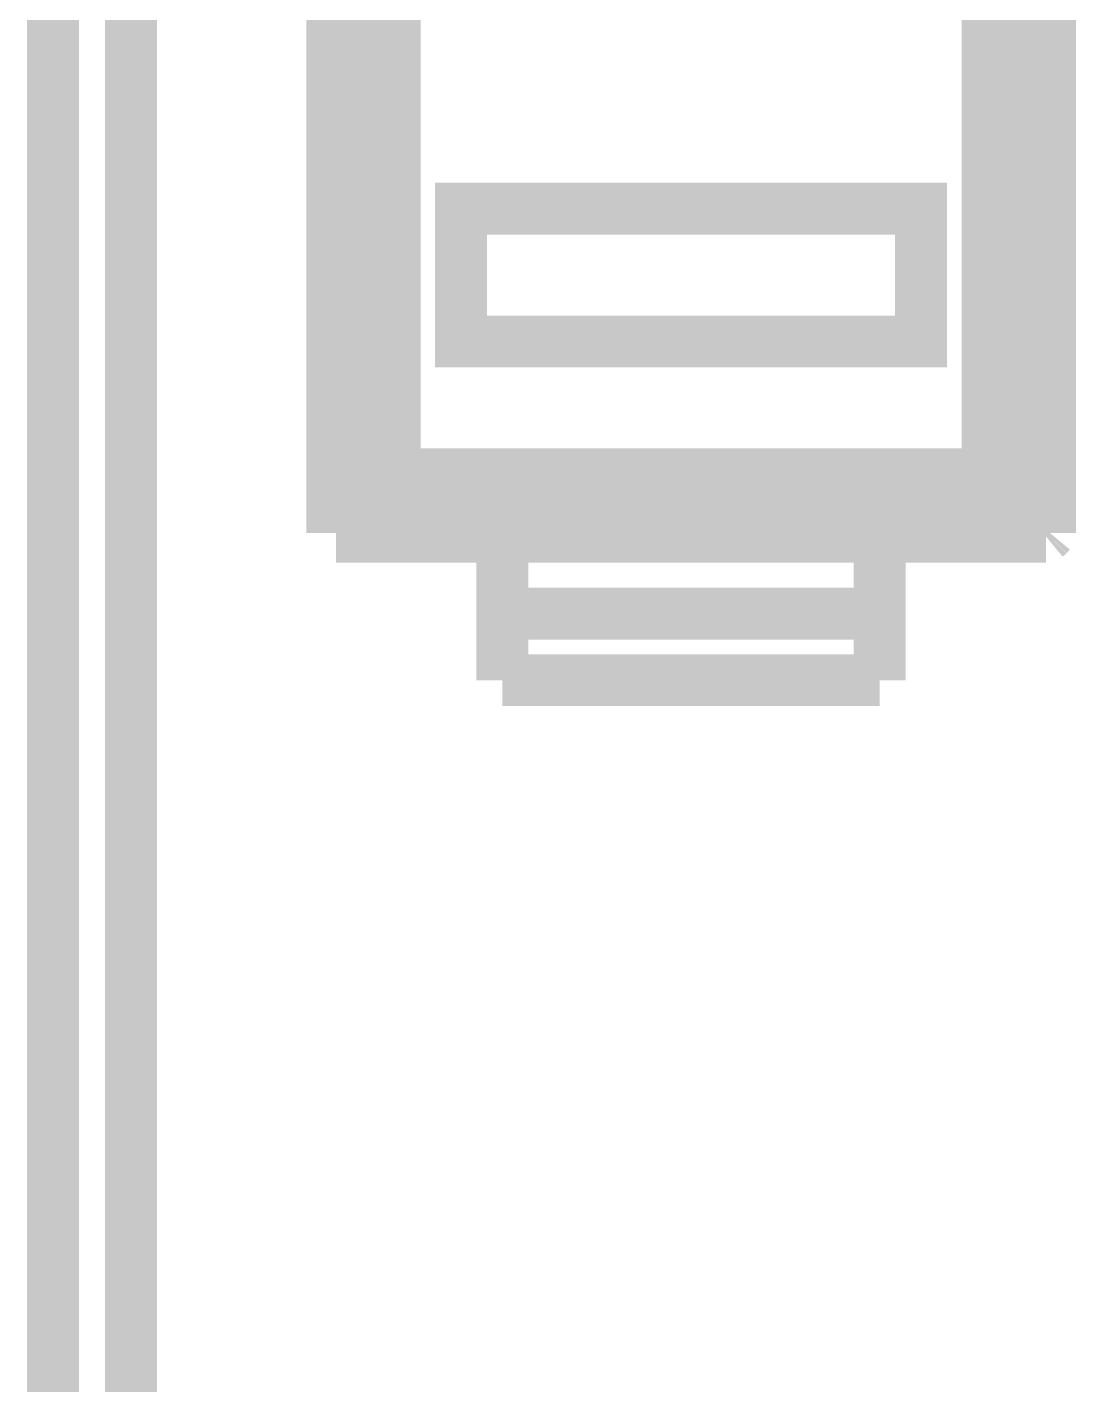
# Model space of a CAD drawing. Header units: inches. Extents: x 15 to 148, y 10 to 111.
# Drawn here: x 141.9808 to 142.3443, y 100.5519 to 101.0226 of the extents above; entities that cross this region are included whole.
import ezdxf

# ---------------------------------------------------------------- set-up
doc = ezdxf.new("R2010")
doc.units = ezdxf.units.IN
doc.header["$MEASUREMENT"] = 0
doc.layers.add('BLK_12AWG', color=7, linetype='Continuous')

# ---------------------------------------------------------------- blocks, each defined once
blk = doc.blocks.new('CEGHSD')
at = {"const_width": 0.008}
for points in [[(136.3644956324227, 102.0403390034614), (136.3644956324227, 100.6072680034614)], [(136.3644956324227, 102.0403390034614), (136.3644956324227, 100.6072680034614)], [(136.3644956324227, 102.0403390034614), (136.3644956324227, 100.6072680034614)], [(136.3764716324227, 101.6596230034614), (136.3764716324227, 100.2029300034614)], [(136.3764716324227, 101.6596230034614), (136.3764716324227, 100.2029300034614)], [(136.3764716324227, 101.6596230034614), (136.3764716324227, 100.2029300034614)], [(136.4074876324227, 100.9814420034614), (136.4074876324227, 101.1338820034614)], [(136.4074876324227, 100.9814420034614), (136.4074876324227, 101.1338820034614)], [(136.4074876324227, 100.9814420034614), (136.4074876324227, 101.1338820034614)], [(136.5180386324227, 100.9814420034614), (136.5180386324227, 101.1338820034614)], [(136.5180386324227, 100.9814420034614), (136.5180386324227, 101.1338820034614)], [(136.5180386324227, 100.9814420034614), (136.5180386324227, 101.1338820034614)], [(136.4130636324227, 101.1283060034614), (136.4130636324227, 100.9870190034614)], [(136.4130636324227, 101.1283060034614), (136.4130636324227, 100.9870190034614)], [(136.4130636324227, 101.1283060034614), (136.4130636324227, 100.9870190034614)], [(136.4170956324227, 100.9870190034614), (136.4170956324227, 101.1283060034614), (136.5084296324227, 101.1283060034614)], [(136.4170956324227, 100.9870190034614), (136.4170956324227, 101.1283060034614), (136.5084296324227, 101.1283060034614)], [(136.4170956324227, 100.9870190034614), (136.4170956324227, 101.1283060034614), (136.5084296324227, 101.1283060034614)], [(136.5084296324227, 101.1283060034614), (136.5084296324227, 100.9870190034614)], [(136.5084296324227, 101.1283060034614), (136.5084296324227, 100.9870190034614)], [(136.5084296324227, 101.1283060034614), (136.5084296324227, 100.9870190034614)], [(136.5124626324227, 100.9870190034614), (136.5124626324227, 101.1283060034614)], [(136.5124626324227, 100.9870190034614), (136.5124626324227, 101.1283060034614)], [(136.5124626324227, 100.9870190034614), (136.5124626324227, 101.1283060034614)], [(136.4981936324227, 101.0074910034614), (136.4981936324227, 101.0279640034614), (136.4273316324227, 101.0279640034614), (136.4273316324227, 101.0074910034614), (136.4981936324227, 101.0074910034614)], [(136.4981936324227, 101.0074910034614), (136.4981936324227, 101.0279640034614), (136.4273316324227, 101.0279640034614), (136.4273316324227, 101.0074910034614), (136.4981936324227, 101.0074910034614)], [(136.4981936324227, 101.0074910034614), (136.4981936324227, 101.0279640034614), (136.4273316324227, 101.0279640034614), (136.4273316324227, 101.0074910034614), (136.4981936324227, 101.0074910034614)], [(136.4130636324227, 100.9870190034614), (136.4074876324227, 100.9814420034614)], [(136.4130636324227, 100.9870190034614), (136.4074876324227, 100.9814420034614)], [(136.4130636324227, 100.9870190034614), (136.4074876324227, 100.9814420034614)], [(136.4170956324227, 100.9829860034614), (136.4170426324227, 100.9829880034614), (136.4169906324227, 100.9829910034614), (136.4169386324227, 100.9829940034614), (136.4168876324227, 100.9829980034614), (136.4168356324227, 100.9830030034614), (136.4167846324227, 100.9830080034614), (136.4167336324227, 100.9830130034614), (136.4166826324227, 100.9830200034614), (136.4166316324227, 100.9830260034614), (136.4165816324227, 100.9830340034614), (136.4165316324227, 100.9830420034614), (136.4164816324227, 100.9830500034614), (136.4164316324227, 100.9830590034614), (136.4163826324227, 100.9830690034614), (136.4163326324227, 100.9830790034614), (136.4162836324227, 100.9830900034614), (136.4162346324227, 100.9831010034614), (136.4161866324227, 100.9831130034614), (136.4161386324227, 100.9831260034614), (136.4160896324227, 100.9831390034614), (136.4160416324227, 100.9831520034614), (136.4159946324227, 100.9831660034614), (136.4159476324227, 100.9831800034614), (136.4159006324227, 100.9831960034614), (136.4158536324227, 100.9832110034614), (136.4158066324227, 100.9832270034614), (136.4157606324227, 100.9832440034614), (136.4157146324227, 100.9832610034614), (136.4156696324227, 100.9832790034614), (136.4156236324227, 100.9832970034614), (136.4155786324227, 100.9833150034614), (136.4155336324227, 100.9833350034614), (136.4154896324227, 100.9833540034614), (136.4154446324227, 100.9833740034614), (136.4154016324227, 100.9833950034614), (136.4153576324227, 100.9834160034614), (136.4153136324227, 100.9834380034614), (136.4152706324227, 100.9834600034614), (136.4152286324227, 100.9834830034614), (136.4151856324227, 100.9835050034614), (136.4151436324227, 100.9835290034614), (136.4151016324227, 100.9835530034614), (136.4150606324227, 100.9835770034614), (136.4150196324227, 100.9836020034614), (136.4149786324227, 100.9836280034614), (136.4149386324227, 100.9836530034614), (136.4148976324227, 100.9836800034614), (136.4148586324227, 100.9837070034614), (136.4148186324227, 100.9837340034614), (136.4147796324227, 100.9837610034614), (136.4147406324227, 100.9837900034614), (136.4147026324227, 100.9838180034614), (136.4146646324227, 100.9838470034614), (136.4146266324227, 100.9838760034614), (136.4145896324227, 100.9839060034614), (136.4145526324227, 100.9839370034614), (136.4145156324227, 100.9839670034614), (136.4144796324227, 100.9839980034614), (136.4144436324227, 100.9840300034614), (136.4144086324227, 100.9840620034614), (136.4143736324227, 100.9840940034614), (136.4143386324227, 100.9841270034614), (136.4143046324227, 100.9841600034614), (136.4142706324227, 100.9841930034614), (136.4142366324227, 100.9842270034614), (136.4142036324227, 100.9842610034614), (136.4141716324227, 100.9842960034614), (136.4141386324227, 100.9843310034614), (136.4141066324227, 100.9843660034614), (136.4140756324227, 100.9844020034614), (136.4140446324227, 100.9844390034614), (136.4140136324227, 100.9844750034614), (136.4139836324227, 100.9845120034614), (136.4139536324227, 100.9845500034614), (136.4139246324227, 100.9845870034614), (136.4138956324227, 100.9846250034614), (136.4138666324227, 100.9846640034614), (136.4138386324227, 100.9847020034614), (136.4138106324227, 100.9847420034614), (136.4137836324227, 100.9847810034614), (136.4137566324227, 100.9848210034614), (136.4137306324227, 100.9848610034614), (136.4137046324227, 100.9849010034614), (136.4136916324227, 100.9849220034614), (136.4136796324227, 100.9849420034614), (136.4136546324227, 100.9849830034614), (136.4136306324227, 100.9850250034614), (136.4136066324227, 100.9850660034614), (136.4135826324227, 100.9851090034614), (136.4135596324227, 100.9851510034614), (136.4135366324227, 100.9851940034614), (136.4135146324227, 100.9852370034614), (136.4134936324227, 100.9852800034614), (136.4134716324227, 100.9853240034614), (136.4134516324227, 100.9853680034614), (136.4134306324227, 100.9854120034614), (136.4134116324227, 100.9854570034614), (136.4133916324227, 100.9855020034614), (136.4133736324227, 100.9855460034614), (136.4133556324227, 100.9855920034614), (136.4133376324227, 100.9856380034614), (136.4133286324227, 100.9856610034614), (136.4133206324227, 100.9856830034614), (136.4133036324227, 100.9857300034614), (136.4132876324227, 100.9857760034614), (136.4132726324227, 100.9858230034614), (136.4132576324227, 100.9858700034614), (136.4132426324227, 100.9859180034614), (136.4132286324227, 100.9859650034614), (136.4132156324227, 100.9860130034614), (136.4132026324227, 100.9860610034614), (136.4131896324227, 100.9861090034614), (136.4131786324227, 100.9861580034614), (136.4131666324227, 100.9862070034614), (136.4131566324227, 100.9862560034614), (136.4131456324227, 100.9863050034614), (136.4131366324227, 100.9863550034614), (136.4131266324227, 100.9864040034614), (136.4131186324227, 100.9864540034614), (136.4131106324227, 100.9865050034614), (136.4131026324227, 100.9865550034614), (136.4130966324227, 100.9866060034614), (136.4130896324227, 100.9866570034614), (136.4130846324227, 100.9867080034614), (136.4130796324227, 100.9867590034614), (136.4130756324227, 100.9868110034614), (136.4130716324227, 100.9868620034614), (136.4130676324227, 100.9869140034614), (136.4130646324227, 100.9869660034614), (136.4130626324227, 100.9870180034614)], [(136.4170956324227, 100.9829860034614), (136.4170426324227, 100.9829880034614), (136.4169906324227, 100.9829910034614), (136.4169386324227, 100.9829940034614), (136.4168876324227, 100.9829980034614), (136.4168356324227, 100.9830030034614), (136.4167846324227, 100.9830080034614), (136.4167336324227, 100.9830130034614), (136.4166826324227, 100.9830200034614), (136.4166316324227, 100.9830260034614), (136.4165816324227, 100.9830340034614), (136.4165316324227, 100.9830420034614), (136.4164816324227, 100.9830500034614), (136.4164316324227, 100.9830590034614), (136.4163826324227, 100.9830690034614), (136.4163326324227, 100.9830790034614), (136.4162836324227, 100.9830900034614), (136.4162346324227, 100.9831010034614), (136.4161866324227, 100.9831130034614), (136.4161386324227, 100.9831260034614), (136.4160896324227, 100.9831390034614), (136.4160416324227, 100.9831520034614), (136.4159946324227, 100.9831660034614), (136.4159476324227, 100.9831800034614), (136.4159006324227, 100.9831960034614), (136.4158536324227, 100.9832110034614), (136.4158066324227, 100.9832270034614), (136.4157606324227, 100.9832440034614), (136.4157146324227, 100.9832610034614), (136.4156696324227, 100.9832790034614), (136.4156236324227, 100.9832970034614), (136.4155786324227, 100.9833150034614), (136.4155336324227, 100.9833350034614), (136.4154896324227, 100.9833540034614), (136.4154446324227, 100.9833740034614), (136.4154016324227, 100.9833950034614), (136.4153576324227, 100.9834160034614), (136.4153136324227, 100.9834380034614), (136.4152706324227, 100.9834600034614), (136.4152286324227, 100.9834830034614), (136.4151856324227, 100.9835050034614), (136.4151436324227, 100.9835290034614), (136.4151016324227, 100.9835530034614), (136.4150606324227, 100.9835770034614), (136.4150196324227, 100.9836020034614), (136.4149786324227, 100.9836280034614), (136.4149386324227, 100.9836530034614), (136.4148976324227, 100.9836800034614), (136.4148586324227, 100.9837070034614), (136.4148186324227, 100.9837340034614), (136.4147796324227, 100.9837610034614), (136.4147406324227, 100.9837900034614), (136.4147026324227, 100.9838180034614), (136.4146646324227, 100.9838470034614), (136.4146266324227, 100.9838760034614), (136.4145896324227, 100.9839060034614), (136.4145526324227, 100.9839370034614), (136.4145156324227, 100.9839670034614), (136.4144796324227, 100.9839980034614), (136.4144436324227, 100.9840300034614), (136.4144086324227, 100.9840620034614), (136.4143736324227, 100.9840940034614), (136.4143386324227, 100.9841270034614), (136.4143046324227, 100.9841600034614), (136.4142706324227, 100.9841930034614), (136.4142366324227, 100.9842270034614), (136.4142036324227, 100.9842610034614), (136.4141716324227, 100.9842960034614), (136.4141386324227, 100.9843310034614), (136.4141066324227, 100.9843660034614), (136.4140756324227, 100.9844020034614), (136.4140446324227, 100.9844390034614), (136.4140136324227, 100.9844750034614), (136.4139836324227, 100.9845120034614), (136.4139536324227, 100.9845500034614), (136.4139246324227, 100.9845870034614), (136.4138956324227, 100.9846250034614), (136.4138666324227, 100.9846640034614), (136.4138386324227, 100.9847020034614), (136.4138106324227, 100.9847420034614), (136.4137836324227, 100.9847810034614), (136.4137566324227, 100.9848210034614), (136.4137306324227, 100.9848610034614), (136.4137046324227, 100.9849010034614), (136.4136916324227, 100.9849220034614), (136.4136796324227, 100.9849420034614), (136.4136546324227, 100.9849830034614), (136.4136306324227, 100.9850250034614), (136.4136066324227, 100.9850660034614), (136.4135826324227, 100.9851090034614), (136.4135596324227, 100.9851510034614), (136.4135366324227, 100.9851940034614), (136.4135146324227, 100.9852370034614), (136.4134936324227, 100.9852800034614), (136.4134716324227, 100.9853240034614), (136.4134516324227, 100.9853680034614), (136.4134306324227, 100.9854120034614), (136.4134116324227, 100.9854570034614), (136.4133916324227, 100.9855020034614), (136.4133736324227, 100.9855460034614), (136.4133556324227, 100.9855920034614), (136.4133376324227, 100.9856380034614), (136.4133286324227, 100.9856610034614), (136.4133206324227, 100.9856830034614), (136.4133036324227, 100.9857300034614), (136.4132876324227, 100.9857760034614), (136.4132726324227, 100.9858230034614), (136.4132576324227, 100.9858700034614), (136.4132426324227, 100.9859180034614), (136.4132286324227, 100.9859650034614), (136.4132156324227, 100.9860130034614), (136.4132026324227, 100.9860610034614), (136.4131896324227, 100.9861090034614), (136.4131786324227, 100.9861580034614), (136.4131666324227, 100.9862070034614), (136.4131566324227, 100.9862560034614), (136.4131456324227, 100.9863050034614), (136.4131366324227, 100.9863550034614), (136.4131266324227, 100.9864040034614), (136.4131186324227, 100.9864540034614), (136.4131106324227, 100.9865050034614), (136.4131026324227, 100.9865550034614), (136.4130966324227, 100.9866060034614), (136.4130896324227, 100.9866570034614), (136.4130846324227, 100.9867080034614), (136.4130796324227, 100.9867590034614), (136.4130756324227, 100.9868110034614), (136.4130716324227, 100.9868620034614), (136.4130676324227, 100.9869140034614), (136.4130646324227, 100.9869660034614), (136.4130626324227, 100.9870180034614)], [(136.4170956324227, 100.9829860034614), (136.4170426324227, 100.9829880034614), (136.4169906324227, 100.9829910034614), (136.4169386324227, 100.9829940034614), (136.4168876324227, 100.9829980034614), (136.4168356324227, 100.9830030034614), (136.4167846324227, 100.9830080034614), (136.4167336324227, 100.9830130034614), (136.4166826324227, 100.9830200034614), (136.4166316324227, 100.9830260034614), (136.4165816324227, 100.9830340034614), (136.4165316324227, 100.9830420034614), (136.4164816324227, 100.9830500034614), (136.4164316324227, 100.9830590034614), (136.4163826324227, 100.9830690034614), (136.4163326324227, 100.9830790034614), (136.4162836324227, 100.9830900034614), (136.4162346324227, 100.9831010034614), (136.4161866324227, 100.9831130034614), (136.4161386324227, 100.9831260034614), (136.4160896324227, 100.9831390034614), (136.4160416324227, 100.9831520034614), (136.4159946324227, 100.9831660034614), (136.4159476324227, 100.9831800034614), (136.4159006324227, 100.9831960034614), (136.4158536324227, 100.9832110034614), (136.4158066324227, 100.9832270034614), (136.4157606324227, 100.9832440034614), (136.4157146324227, 100.9832610034614), (136.4156696324227, 100.9832790034614), (136.4156236324227, 100.9832970034614), (136.4155786324227, 100.9833150034614), (136.4155336324227, 100.9833350034614), (136.4154896324227, 100.9833540034614), (136.4154446324227, 100.9833740034614), (136.4154016324227, 100.9833950034614), (136.4153576324227, 100.9834160034614), (136.4153136324227, 100.9834380034614), (136.4152706324227, 100.9834600034614), (136.4152286324227, 100.9834830034614), (136.4151856324227, 100.9835050034614), (136.4151436324227, 100.9835290034614), (136.4151016324227, 100.9835530034614), (136.4150606324227, 100.9835770034614), (136.4150196324227, 100.9836020034614), (136.4149786324227, 100.9836280034614), (136.4149386324227, 100.9836530034614), (136.4148976324227, 100.9836800034614), (136.4148586324227, 100.9837070034614), (136.4148186324227, 100.9837340034614), (136.4147796324227, 100.9837610034614), (136.4147406324227, 100.9837900034614), (136.4147026324227, 100.9838180034614), (136.4146646324227, 100.9838470034614), (136.4146266324227, 100.9838760034614), (136.4145896324227, 100.9839060034614), (136.4145526324227, 100.9839370034614), (136.4145156324227, 100.9839670034614), (136.4144796324227, 100.9839980034614), (136.4144436324227, 100.9840300034614), (136.4144086324227, 100.9840620034614), (136.4143736324227, 100.9840940034614), (136.4143386324227, 100.9841270034614), (136.4143046324227, 100.9841600034614), (136.4142706324227, 100.9841930034614), (136.4142366324227, 100.9842270034614), (136.4142036324227, 100.9842610034614), (136.4141716324227, 100.9842960034614), (136.4141386324227, 100.9843310034614), (136.4141066324227, 100.9843660034614), (136.4140756324227, 100.9844020034614), (136.4140446324227, 100.9844390034614), (136.4140136324227, 100.9844750034614), (136.4139836324227, 100.9845120034614), (136.4139536324227, 100.9845500034614), (136.4139246324227, 100.9845870034614), (136.4138956324227, 100.9846250034614), (136.4138666324227, 100.9846640034614), (136.4138386324227, 100.9847020034614), (136.4138106324227, 100.9847420034614), (136.4137836324227, 100.9847810034614), (136.4137566324227, 100.9848210034614), (136.4137306324227, 100.9848610034614), (136.4137046324227, 100.9849010034614), (136.4136916324227, 100.9849220034614), (136.4136796324227, 100.9849420034614), (136.4136546324227, 100.9849830034614), (136.4136306324227, 100.9850250034614), (136.4136066324227, 100.9850660034614), (136.4135826324227, 100.9851090034614), (136.4135596324227, 100.9851510034614), (136.4135366324227, 100.9851940034614), (136.4135146324227, 100.9852370034614), (136.4134936324227, 100.9852800034614), (136.4134716324227, 100.9853240034614), (136.4134516324227, 100.9853680034614), (136.4134306324227, 100.9854120034614), (136.4134116324227, 100.9854570034614), (136.4133916324227, 100.9855020034614), (136.4133736324227, 100.9855460034614), (136.4133556324227, 100.9855920034614), (136.4133376324227, 100.9856380034614), (136.4133286324227, 100.9856610034614), (136.4133206324227, 100.9856830034614), (136.4133036324227, 100.9857300034614), (136.4132876324227, 100.9857760034614), (136.4132726324227, 100.9858230034614), (136.4132576324227, 100.9858700034614), (136.4132426324227, 100.9859180034614), (136.4132286324227, 100.9859650034614), (136.4132156324227, 100.9860130034614), (136.4132026324227, 100.9860610034614), (136.4131896324227, 100.9861090034614), (136.4131786324227, 100.9861580034614), (136.4131666324227, 100.9862070034614), (136.4131566324227, 100.9862560034614), (136.4131456324227, 100.9863050034614), (136.4131366324227, 100.9863550034614), (136.4131266324227, 100.9864040034614), (136.4131186324227, 100.9864540034614), (136.4131106324227, 100.9865050034614), (136.4131026324227, 100.9865550034614), (136.4130966324227, 100.9866060034614), (136.4130896324227, 100.9866570034614), (136.4130846324227, 100.9867080034614), (136.4130796324227, 100.9867590034614), (136.4130756324227, 100.9868110034614), (136.4130716324227, 100.9868620034614), (136.4130676324227, 100.9869140034614), (136.4130646324227, 100.9869660034614), (136.4130626324227, 100.9870180034614)], [(136.4130636324227, 100.9870190034614), (136.4170956324227, 100.9870190034614)], [(136.4130636324227, 100.9870190034614), (136.4170956324227, 100.9870190034614)], [(136.4130636324227, 100.9870190034614), (136.4170956324227, 100.9870190034614)], [(136.5084296324227, 100.9870190034614), (136.4170956324227, 100.9870190034614)], [(136.4170956324227, 100.9870190034614), (136.4170956324227, 100.9829870034614)], [(136.5084296324227, 100.9870190034614), (136.4170956324227, 100.9870190034614)], [(136.4170956324227, 100.9870190034614), (136.4170956324227, 100.9829870034614)], [(136.5084296324227, 100.9870190034614), (136.4170956324227, 100.9870190034614)], [(136.4170956324227, 100.9870190034614), (136.4170956324227, 100.9829870034614)], [(136.5084296324227, 100.9870190034614), (136.5124626324227, 100.9870190034614)], [(136.5084296324227, 100.9829870034614), (136.5084296324227, 100.9870190034614)], [(136.5084296324227, 100.9870190034614), (136.5124626324227, 100.9870190034614)], [(136.5084296324227, 100.9829870034614), (136.5084296324227, 100.9870190034614)], [(136.5084296324227, 100.9870190034614), (136.5124626324227, 100.9870190034614)], [(136.5084296324227, 100.9829870034614), (136.5084296324227, 100.9870190034614)], [(136.5084306324227, 100.9829860034614), (136.5084826324227, 100.9829880034614), (136.5085346324227, 100.9829910034614), (136.5085866324227, 100.9829940034614), (136.5086386324227, 100.9829980034614), (136.5086896324227, 100.9830030034614), (136.5087406324227, 100.9830080034614), (136.5087916324227, 100.9830130034614), (136.5088426324227, 100.9830200034614), (136.5088936324227, 100.9830260034614), (136.5089436324227, 100.9830340034614), (136.5089936324227, 100.9830420034614), (136.5090436324227, 100.9830500034614), (136.5090936324227, 100.9830590034614), (136.5091436324227, 100.9830690034614), (136.5091926324227, 100.9830790034614), (136.5092416324227, 100.9830900034614), (136.5092906324227, 100.9831010034614), (136.5093396324227, 100.9831130034614), (136.5093876324227, 100.9831260034614), (136.5094356324227, 100.9831390034614), (136.5094836324227, 100.9831520034614), (136.5095306324227, 100.9831660034614), (136.5095786324227, 100.9831800034614), (136.5096256324227, 100.9831960034614), (136.5096726324227, 100.9832110034614), (136.5097186324227, 100.9832270034614), (136.5097646324227, 100.9832440034614), (136.5098106324227, 100.9832610034614), (136.5098566324227, 100.9832790034614), (136.5099016324227, 100.9832970034614), (136.5099476324227, 100.9833150034614), (136.5099916324227, 100.9833350034614), (136.5100366324227, 100.9833540034614), (136.5100806324227, 100.9833740034614), (136.5101246324227, 100.9833950034614), (136.5101686324227, 100.9834160034614), (136.5102116324227, 100.9834380034614), (136.5102546324227, 100.9834600034614), (136.5102976324227, 100.9834830034614), (136.5103396324227, 100.9835050034614), (136.5103826324227, 100.9835290034614), (136.5104236324227, 100.9835530034614), (136.5104656324227, 100.9835770034614), (136.5105066324227, 100.9836020034614), (136.5105476324227, 100.9836280034614), (136.5105876324227, 100.9836530034614), (136.5106276324227, 100.9836800034614), (136.5106676324227, 100.9837070034614), (136.5107066324227, 100.9837340034614), (136.5107456324227, 100.9837610034614), (136.5107846324227, 100.9837900034614), (136.5108236324227, 100.9838180034614), (136.5108616324227, 100.9838470034614), (136.5108986324227, 100.9838760034614), (136.5109366324227, 100.9839060034614), (136.5109736324227, 100.9839370034614), (136.5110096324227, 100.9839670034614), (136.5110456324227, 100.9839980034614), (136.5110816324227, 100.9840300034614), (136.5111176324227, 100.9840620034614), (136.5111526324227, 100.9840940034614), (136.5111866324227, 100.9841270034614), (136.5112216324227, 100.9841600034614), (136.5112546324227, 100.9841930034614), (136.5112886324227, 100.9842270034614), (136.5113216324227, 100.9842610034614), (136.5113546324227, 100.9842960034614), (136.5113866324227, 100.9843310034614), (136.5114186324227, 100.9843660034614), (136.5114496324227, 100.9844020034614), (136.5114806324227, 100.9844390034614), (136.5115116324227, 100.9844750034614), (136.5115416324227, 100.9845120034614), (136.5115716324227, 100.9845500034614), (136.5116016324227, 100.9845870034614), (136.5116306324227, 100.9846250034614), (136.5116586324227, 100.9846640034614), (136.5116866324227, 100.9847020034614), (136.5117146324227, 100.9847420034614), (136.5117416324227, 100.9847810034614), (136.5117686324227, 100.9848210034614), (136.5117946324227, 100.9848610034614), (136.5118206324227, 100.9849010034614), (136.5118456324227, 100.9849420034614), (136.5118706324227, 100.9849830034614), (136.5118956324227, 100.9850250034614), (136.5119196324227, 100.9850660034614), (136.5119426324227, 100.9851090034614), (136.5119656324227, 100.9851510034614), (136.5119886324227, 100.9851940034614), (136.5120106324227, 100.9852370034614), (136.5120326324227, 100.9852800034614), (136.5120536324227, 100.9853240034614), (136.5120746324227, 100.9853680034614), (136.5120946324227, 100.9854120034614), (136.5121136324227, 100.9854570034614), (136.5121336324227, 100.9855020034614), (136.5121516324227, 100.9855460034614), (136.5121696324227, 100.9855920034614), (136.5121876324227, 100.9856380034614), (136.5122046324227, 100.9856830034614), (136.5122216324227, 100.9857300034614), (136.5122376324227, 100.9857760034614), (136.5122526324227, 100.9858230034614), (136.5122676324227, 100.9858700034614), (136.5122826324227, 100.9859180034614), (136.5122966324227, 100.9859650034614), (136.5123106324227, 100.9860130034614), (136.5123236324227, 100.9860610034614), (136.5123356324227, 100.9861090034614), (136.5123476324227, 100.9861580034614), (136.5123586324227, 100.9862070034614), (136.5123696324227, 100.9862560034614), (136.5123796324227, 100.9863050034614), (136.5123896324227, 100.9863550034614), (136.5123986324227, 100.9864040034614), (136.5124066324227, 100.9864540034614), (136.5124146324227, 100.9865050034614), (136.5124226324227, 100.9865550034614), (136.5124286324227, 100.9866060034614), (136.5124356324227, 100.9866570034614), (136.5124406324227, 100.9867080034614), (136.5124456324227, 100.9867590034614), (136.5124506324227, 100.9868110034614), (136.5124546324227, 100.9868620034614), (136.5124576324227, 100.9869140034614), (136.5124606324227, 100.9869660034614), (136.5124626324227, 100.9870180034614)], [(136.5084306324227, 100.9829860034614), (136.5084826324227, 100.9829880034614), (136.5085346324227, 100.9829910034614), (136.5085866324227, 100.9829940034614), (136.5086386324227, 100.9829980034614), (136.5086896324227, 100.9830030034614), (136.5087406324227, 100.9830080034614), (136.5087916324227, 100.9830130034614), (136.5088426324227, 100.9830200034614), (136.5088936324227, 100.9830260034614), (136.5089436324227, 100.9830340034614), (136.5089936324227, 100.9830420034614), (136.5090436324227, 100.9830500034614), (136.5090936324227, 100.9830590034614), (136.5091436324227, 100.9830690034614), (136.5091926324227, 100.9830790034614), (136.5092416324227, 100.9830900034614), (136.5092906324227, 100.9831010034614), (136.5093396324227, 100.9831130034614), (136.5093876324227, 100.9831260034614), (136.5094356324227, 100.9831390034614), (136.5094836324227, 100.9831520034614), (136.5095306324227, 100.9831660034614), (136.5095786324227, 100.9831800034614), (136.5096256324227, 100.9831960034614), (136.5096726324227, 100.9832110034614), (136.5097186324227, 100.9832270034614), (136.5097646324227, 100.9832440034614), (136.5098106324227, 100.9832610034614), (136.5098566324227, 100.9832790034614), (136.5099016324227, 100.9832970034614), (136.5099476324227, 100.9833150034614), (136.5099916324227, 100.9833350034614), (136.5100366324227, 100.9833540034614), (136.5100806324227, 100.9833740034614), (136.5101246324227, 100.9833950034614), (136.5101686324227, 100.9834160034614), (136.5102116324227, 100.9834380034614), (136.5102546324227, 100.9834600034614), (136.5102976324227, 100.9834830034614), (136.5103396324227, 100.9835050034614), (136.5103826324227, 100.9835290034614), (136.5104236324227, 100.9835530034614), (136.5104656324227, 100.9835770034614), (136.5105066324227, 100.9836020034614), (136.5105476324227, 100.9836280034614), (136.5105876324227, 100.9836530034614), (136.5106276324227, 100.9836800034614), (136.5106676324227, 100.9837070034614), (136.5107066324227, 100.9837340034614), (136.5107456324227, 100.9837610034614), (136.5107846324227, 100.9837900034614), (136.5108236324227, 100.9838180034614), (136.5108616324227, 100.9838470034614), (136.5108986324227, 100.9838760034614), (136.5109366324227, 100.9839060034614), (136.5109736324227, 100.9839370034614), (136.5110096324227, 100.9839670034614), (136.5110456324227, 100.9839980034614), (136.5110816324227, 100.9840300034614), (136.5111176324227, 100.9840620034614), (136.5111526324227, 100.9840940034614), (136.5111866324227, 100.9841270034614), (136.5112216324227, 100.9841600034614), (136.5112546324227, 100.9841930034614), (136.5112886324227, 100.9842270034614), (136.5113216324227, 100.9842610034614), (136.5113546324227, 100.9842960034614), (136.5113866324227, 100.9843310034614), (136.5114186324227, 100.9843660034614), (136.5114496324227, 100.9844020034614), (136.5114806324227, 100.9844390034614), (136.5115116324227, 100.9844750034614), (136.5115416324227, 100.9845120034614), (136.5115716324227, 100.9845500034614), (136.5116016324227, 100.9845870034614), (136.5116306324227, 100.9846250034614), (136.5116586324227, 100.9846640034614), (136.5116866324227, 100.9847020034614), (136.5117146324227, 100.9847420034614), (136.5117416324227, 100.9847810034614), (136.5117686324227, 100.9848210034614), (136.5117946324227, 100.9848610034614), (136.5118206324227, 100.9849010034614), (136.5118456324227, 100.9849420034614), (136.5118706324227, 100.9849830034614), (136.5118956324227, 100.9850250034614), (136.5119196324227, 100.9850660034614), (136.5119426324227, 100.9851090034614), (136.5119656324227, 100.9851510034614), (136.5119886324227, 100.9851940034614), (136.5120106324227, 100.9852370034614), (136.5120326324227, 100.9852800034614), (136.5120536324227, 100.9853240034614), (136.5120746324227, 100.9853680034614), (136.5120946324227, 100.9854120034614), (136.5121136324227, 100.9854570034614), (136.5121336324227, 100.9855020034614), (136.5121516324227, 100.9855460034614), (136.5121696324227, 100.9855920034614), (136.5121876324227, 100.9856380034614), (136.5122046324227, 100.9856830034614), (136.5122216324227, 100.9857300034614), (136.5122376324227, 100.9857760034614), (136.5122526324227, 100.9858230034614), (136.5122676324227, 100.9858700034614), (136.5122826324227, 100.9859180034614), (136.5122966324227, 100.9859650034614), (136.5123106324227, 100.9860130034614), (136.5123236324227, 100.9860610034614), (136.5123356324227, 100.9861090034614), (136.5123476324227, 100.9861580034614), (136.5123586324227, 100.9862070034614), (136.5123696324227, 100.9862560034614), (136.5123796324227, 100.9863050034614), (136.5123896324227, 100.9863550034614), (136.5123986324227, 100.9864040034614), (136.5124066324227, 100.9864540034614), (136.5124146324227, 100.9865050034614), (136.5124226324227, 100.9865550034614), (136.5124286324227, 100.9866060034614), (136.5124356324227, 100.9866570034614), (136.5124406324227, 100.9867080034614), (136.5124456324227, 100.9867590034614), (136.5124506324227, 100.9868110034614), (136.5124546324227, 100.9868620034614), (136.5124576324227, 100.9869140034614), (136.5124606324227, 100.9869660034614), (136.5124626324227, 100.9870180034614)], [(136.5084306324227, 100.9829860034614), (136.5084826324227, 100.9829880034614), (136.5085346324227, 100.9829910034614), (136.5085866324227, 100.9829940034614), (136.5086386324227, 100.9829980034614), (136.5086896324227, 100.9830030034614), (136.5087406324227, 100.9830080034614), (136.5087916324227, 100.9830130034614), (136.5088426324227, 100.9830200034614), (136.5088936324227, 100.9830260034614), (136.5089436324227, 100.9830340034614), (136.5089936324227, 100.9830420034614), (136.5090436324227, 100.9830500034614), (136.5090936324227, 100.9830590034614), (136.5091436324227, 100.9830690034614), (136.5091926324227, 100.9830790034614), (136.5092416324227, 100.9830900034614), (136.5092906324227, 100.9831010034614), (136.5093396324227, 100.9831130034614), (136.5093876324227, 100.9831260034614), (136.5094356324227, 100.9831390034614), (136.5094836324227, 100.9831520034614), (136.5095306324227, 100.9831660034614), (136.5095786324227, 100.9831800034614), (136.5096256324227, 100.9831960034614), (136.5096726324227, 100.9832110034614), (136.5097186324227, 100.9832270034614), (136.5097646324227, 100.9832440034614), (136.5098106324227, 100.9832610034614), (136.5098566324227, 100.9832790034614), (136.5099016324227, 100.9832970034614), (136.5099476324227, 100.9833150034614), (136.5099916324227, 100.9833350034614), (136.5100366324227, 100.9833540034614), (136.5100806324227, 100.9833740034614), (136.5101246324227, 100.9833950034614), (136.5101686324227, 100.9834160034614), (136.5102116324227, 100.9834380034614), (136.5102546324227, 100.9834600034614), (136.5102976324227, 100.9834830034614), (136.5103396324227, 100.9835050034614), (136.5103826324227, 100.9835290034614), (136.5104236324227, 100.9835530034614), (136.5104656324227, 100.9835770034614), (136.5105066324227, 100.9836020034614), (136.5105476324227, 100.9836280034614), (136.5105876324227, 100.9836530034614), (136.5106276324227, 100.9836800034614), (136.5106676324227, 100.9837070034614), (136.5107066324227, 100.9837340034614), (136.5107456324227, 100.9837610034614), (136.5107846324227, 100.9837900034614), (136.5108236324227, 100.9838180034614), (136.5108616324227, 100.9838470034614), (136.5108986324227, 100.9838760034614), (136.5109366324227, 100.9839060034614), (136.5109736324227, 100.9839370034614), (136.5110096324227, 100.9839670034614), (136.5110456324227, 100.9839980034614), (136.5110816324227, 100.9840300034614), (136.5111176324227, 100.9840620034614), (136.5111526324227, 100.9840940034614), (136.5111866324227, 100.9841270034614), (136.5112216324227, 100.9841600034614), (136.5112546324227, 100.9841930034614), (136.5112886324227, 100.9842270034614), (136.5113216324227, 100.9842610034614), (136.5113546324227, 100.9842960034614), (136.5113866324227, 100.9843310034614), (136.5114186324227, 100.9843660034614), (136.5114496324227, 100.9844020034614), (136.5114806324227, 100.9844390034614), (136.5115116324227, 100.9844750034614), (136.5115416324227, 100.9845120034614), (136.5115716324227, 100.9845500034614), (136.5116016324227, 100.9845870034614), (136.5116306324227, 100.9846250034614), (136.5116586324227, 100.9846640034614), (136.5116866324227, 100.9847020034614), (136.5117146324227, 100.9847420034614), (136.5117416324227, 100.9847810034614), (136.5117686324227, 100.9848210034614), (136.5117946324227, 100.9848610034614), (136.5118206324227, 100.9849010034614), (136.5118456324227, 100.9849420034614), (136.5118706324227, 100.9849830034614), (136.5118956324227, 100.9850250034614), (136.5119196324227, 100.9850660034614), (136.5119426324227, 100.9851090034614), (136.5119656324227, 100.9851510034614), (136.5119886324227, 100.9851940034614), (136.5120106324227, 100.9852370034614), (136.5120326324227, 100.9852800034614), (136.5120536324227, 100.9853240034614), (136.5120746324227, 100.9853680034614), (136.5120946324227, 100.9854120034614), (136.5121136324227, 100.9854570034614), (136.5121336324227, 100.9855020034614), (136.5121516324227, 100.9855460034614), (136.5121696324227, 100.9855920034614), (136.5121876324227, 100.9856380034614), (136.5122046324227, 100.9856830034614), (136.5122216324227, 100.9857300034614), (136.5122376324227, 100.9857760034614), (136.5122526324227, 100.9858230034614), (136.5122676324227, 100.9858700034614), (136.5122826324227, 100.9859180034614), (136.5122966324227, 100.9859650034614), (136.5123106324227, 100.9860130034614), (136.5123236324227, 100.9860610034614), (136.5123356324227, 100.9861090034614), (136.5123476324227, 100.9861580034614), (136.5123586324227, 100.9862070034614), (136.5123696324227, 100.9862560034614), (136.5123796324227, 100.9863050034614), (136.5123896324227, 100.9863550034614), (136.5123986324227, 100.9864040034614), (136.5124066324227, 100.9864540034614), (136.5124146324227, 100.9865050034614), (136.5124226324227, 100.9865550034614), (136.5124286324227, 100.9866060034614), (136.5124356324227, 100.9866570034614), (136.5124406324227, 100.9867080034614), (136.5124456324227, 100.9867590034614), (136.5124506324227, 100.9868110034614), (136.5124546324227, 100.9868620034614), (136.5124576324227, 100.9869140034614), (136.5124606324227, 100.9869660034614), (136.5124626324227, 100.9870180034614)], [(136.5124626324227, 100.9870190034614), (136.5180386324227, 100.9814420034614)], [(136.5124626324227, 100.9870190034614), (136.5180386324227, 100.9814420034614)], [(136.5124626324227, 100.9870190034614), (136.5180386324227, 100.9814420034614)], [(136.4170956324227, 100.9829870034614), (136.4115196324227, 100.9774100034614)], [(136.4170956324227, 100.9829870034614), (136.4115196324227, 100.9774100034614)], [(136.4170956324227, 100.9829870034614), (136.4115196324227, 100.9774100034614)], [(136.4170956324227, 100.9829870034614), (136.5084296324227, 100.9829870034614)], [(136.4170956324227, 100.9829870034614), (136.5084296324227, 100.9829870034614)], [(136.4170956324227, 100.9829870034614), (136.5084296324227, 100.9829870034614)], [(136.5140066324227, 100.9774100034614), (136.5084296324227, 100.9829870034614)], [(136.5140066324227, 100.9774100034614), (136.5084296324227, 100.9829870034614)], [(136.5140066324227, 100.9774100034614), (136.5084296324227, 100.9829870034614)], [(136.4074876324227, 100.9814420034614), (136.4074876324227, 100.9779820034614)], [(136.4074876324227, 100.9814420034614), (136.4074876324227, 100.9779820034614)], [(136.4074876324227, 100.9814420034614), (136.4074876324227, 100.9779820034614)], [(136.5180386324227, 100.9779820034614), (136.5180386324227, 100.9814420034614)], [(136.5180386324227, 100.9779820034614), (136.5180386324227, 100.9814420034614)], [(136.5180386324227, 100.9779820034614), (136.5180386324227, 100.9814420034614)], [(136.4080586324227, 100.9774100034614), (136.4115196324227, 100.9774100034614)], [(136.4080586324227, 100.9774100034614), (136.4115196324227, 100.9774100034614)], [(136.4080586324227, 100.9774100034614), (136.4115196324227, 100.9774100034614)], [(136.4115196324227, 100.9774100034614), (136.4336916324227, 100.9774100034614)], [(136.4115196324227, 100.9774100034614), (136.4336916324227, 100.9774100034614)], [(136.4115196324227, 100.9774100034614), (136.4336916324227, 100.9774100034614)], [(136.4336916324227, 100.9774100034614), (136.4918336324227, 100.9774100034614)], [(136.4336916324227, 100.9655360034614), (136.4336916324227, 100.9774100034614)], [(136.4336916324227, 100.9774100034614), (136.4918336324227, 100.9774100034614)], [(136.4336916324227, 100.9655360034614), (136.4336916324227, 100.9774100034614)], [(136.4336916324227, 100.9774100034614), (136.4918336324227, 100.9774100034614)], [(136.4336916324227, 100.9655360034614), (136.4336916324227, 100.9774100034614)], [(136.4918336324227, 100.9774100034614), (136.5140066324227, 100.9774100034614)], [(136.4918336324227, 100.9774100034614), (136.4918336324227, 100.9655360034614)], [(136.4918336324227, 100.9774100034614), (136.5140066324227, 100.9774100034614)], [(136.4918336324227, 100.9774100034614), (136.4918336324227, 100.9655360034614)], [(136.4918336324227, 100.9774100034614), (136.5140066324227, 100.9774100034614)], [(136.4918336324227, 100.9774100034614), (136.4918336324227, 100.9655360034614)], [(136.5140066324227, 100.9774100034614), (136.5174666324227, 100.9774100034614)], [(136.5140066324227, 100.9774100034614), (136.5174666324227, 100.9774100034614)], [(136.5140066324227, 100.9774100034614), (136.5174666324227, 100.9774100034614)], [(136.5177666324227, 100.9776810034614), (136.5177286324227, 100.9776430034614), (136.5176896324227, 100.9776060034614), (136.5176516324227, 100.9775700034614), (136.5176126324227, 100.9775350034614), (136.5175746324227, 100.9775010034614), (136.5175376324227, 100.9774690034614), (136.5175016324227, 100.9774390034614), (136.5174666324227, 100.9774100034614)], [(136.5177666324227, 100.9776810034614), (136.5177286324227, 100.9776430034614), (136.5176896324227, 100.9776060034614), (136.5176516324227, 100.9775700034614), (136.5176126324227, 100.9775350034614), (136.5175746324227, 100.9775010034614), (136.5175376324227, 100.9774690034614), (136.5175016324227, 100.9774390034614), (136.5174666324227, 100.9774100034614)], [(136.5177666324227, 100.9776810034614), (136.5177286324227, 100.9776430034614), (136.5176896324227, 100.9776060034614), (136.5176516324227, 100.9775700034614), (136.5176126324227, 100.9775350034614), (136.5175746324227, 100.9775010034614), (136.5175376324227, 100.9774690034614), (136.5175016324227, 100.9774390034614), (136.5174666324227, 100.9774100034614)], [(136.5177666324227, 100.9776810034614), (136.5178046324227, 100.9777200034614), (136.5178416324227, 100.9777590034614), (136.5178786324227, 100.9777980034614), (136.5179136324227, 100.9778360034614), (136.5179476324227, 100.9778740034614), (136.5179786324227, 100.9779110034614), (136.5180096324227, 100.9779470034614), (136.5180386324227, 100.9779820034614)], [(136.5177666324227, 100.9776810034614), (136.5178046324227, 100.9777200034614), (136.5178416324227, 100.9777590034614), (136.5178786324227, 100.9777980034614), (136.5179136324227, 100.9778360034614), (136.5179476324227, 100.9778740034614), (136.5179786324227, 100.9779110034614), (136.5180096324227, 100.9779470034614), (136.5180386324227, 100.9779820034614)], [(136.5177666324227, 100.9776810034614), (136.5178046324227, 100.9777200034614), (136.5178416324227, 100.9777590034614), (136.5178786324227, 100.9777980034614), (136.5179136324227, 100.9778360034614), (136.5179476324227, 100.9778740034614), (136.5179786324227, 100.9779110034614), (136.5180096324227, 100.9779470034614), (136.5180386324227, 100.9779820034614)], [(136.4336916324227, 100.9655360034614), (136.4336916324227, 100.9553000034614)], [(136.4918336324227, 100.9655360034614), (136.4336916324227, 100.9655360034614)], [(136.4336916324227, 100.9655360034614), (136.4336916324227, 100.9553000034614)], [(136.4918336324227, 100.9655360034614), (136.4336916324227, 100.9655360034614)], [(136.4336916324227, 100.9655360034614), (136.4336916324227, 100.9553000034614)], [(136.4918336324227, 100.9655360034614), (136.4336916324227, 100.9655360034614)], [(136.4918336324227, 100.9553000034614), (136.4918336324227, 100.9655360034614)], [(136.4918336324227, 100.9553000034614), (136.4918336324227, 100.9655360034614)], [(136.4918336324227, 100.9553000034614), (136.4918336324227, 100.9655360034614)], [(136.4336916324227, 100.9553000034614), (136.4918336324227, 100.9553000034614)], [(136.4336916324227, 100.9553000034614), (136.4918336324227, 100.9553000034614)], [(136.4336916324227, 100.9553000034614), (136.4918336324227, 100.9553000034614)]]:
    blk.add_lwpolyline(points, dxfattribs=at)

msp = doc.modelspace()

# ---------------------------------------------------------------- block references
at = {"layer": 'BLK_12AWG', "xscale": 2.25, "yscale": 2.25, "zscale": 2.25}
msp.add_blockref('CEGHSD', (-164.8302734869564, -126.353197587316), dxfattribs=at)

doc.saveas('drawing.dxf')
